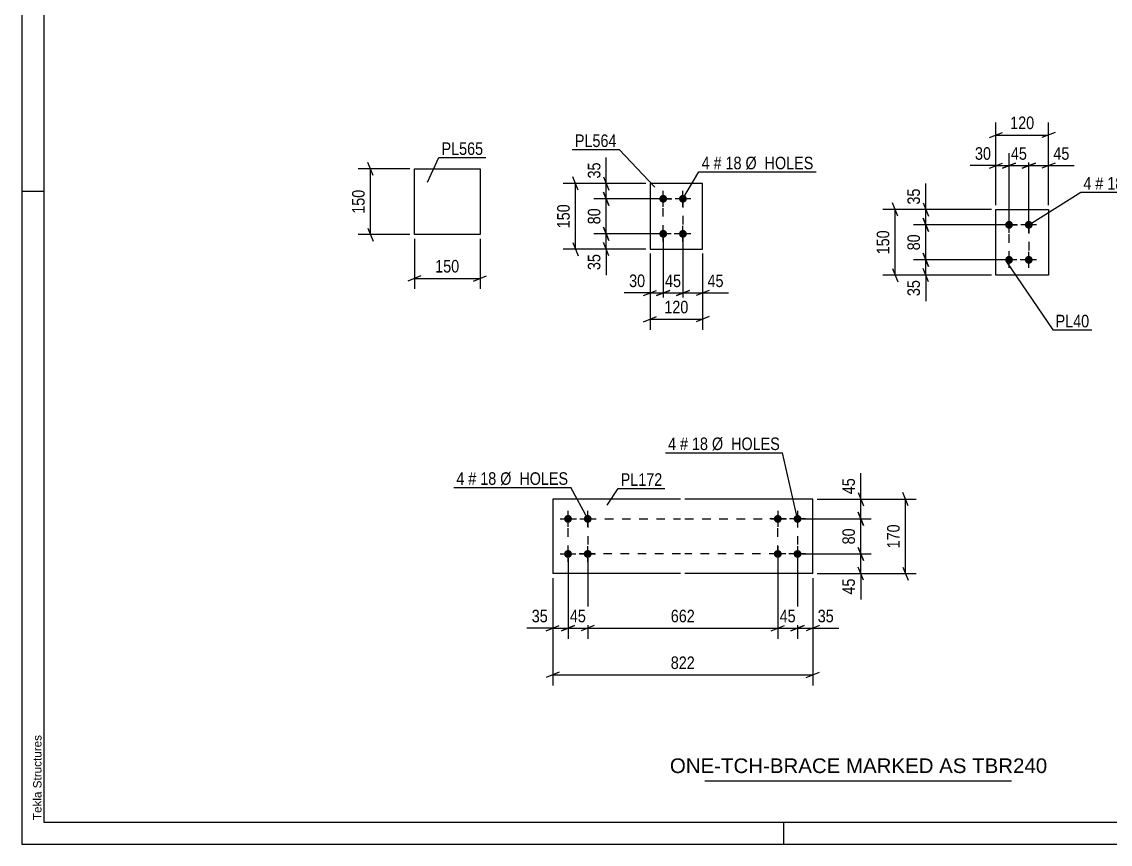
# Model space of a CAD drawing. Header units: millimetres. Extents: x 0 to 594, y 0 to 420.
# Drawn here: x 0 to 248.5, y 0 to 187.7 of the extents above; entities that cross this region are included whole.
import ezdxf

# ---------------------------------------------------------------- set-up
doc = ezdxf.new("R2010")
doc.units = ezdxf.units.MM
doc.linetypes.add('DXK_LINE_DOT2', pattern=[3.9198, 1.9599, -1.9599])
doc.styles.add('Arial', font='ARIAL.TTF', dxfattribs={"height": 0.2})
doc.styles.add('Arial Narrow', font='ARIALN.TTF', dxfattribs={"height": 0.2})

# ---------------------------------------------------------------- blocks, each defined once
blk = doc.blocks.new('Unknown-580874544-1129')
at = {"color": 5, "linetype": 'Continuous'}
for p, q in [((0, 420), (0, 0)), ((5, 415), (5, 5)), ((5, 149), (0, 149)), ((5, 5), (589, 5)), ((174, 0), (174, 5)), ((0, 0), (594, 0))]:
    blk.add_line(p, q, dxfattribs=at)
at = {"color": 174, "linetype": 'Continuous', "style": 'Arial'}
blk.add_text('Tekla Structures', height=1.9102, rotation=90, dxfattribs=at).set_placement((4.5, 5.5))
blk = doc.blocks.new('Part-580874544-5488 - 5487')
at = {"color": 2, "linetype": 'Continuous'}
for p, q in [((143.46, 150.84), (143.46, 135.84)), ((155.46, 150.84), (143.46, 150.84)), ((155.46, 135.84), (155.46, 150.84)), ((143.46, 135.84), (155.46, 135.84))]:
    blk.add_line(p, q, dxfattribs=at)
blk = doc.blocks.new('Bolt-580874544-5489 - 5487')
at = {"linetype": 'Continuous'}
for points in [[(146.46, 146.44, -1), (146.46, 148.24, -1)], [(150.96, 146.44, -1), (150.96, 148.24, -1)], [(146.46, 138.44, -1), (146.46, 140.24, -1)], [(150.96, 138.44, -1), (150.96, 140.24, -1)]]:
    blk.add_hatch(color=1, dxfattribs=at).paths.add_polyline_path(points)
at = {"color": 1, "linetype": 'Continuous'}
for p, q in [((146.46, 145.54), (146.46, 149.14)), ((150.96, 145.54), (150.96, 149.14)), ((148.26, 147.34), (144.66, 147.34)), ((152.76, 147.34), (149.16, 147.34)), ((148.26, 139.34), (144.66, 139.34)), ((146.46, 137.54), (146.46, 141.14)), ((152.76, 139.34), (149.16, 139.34)), ((150.96, 137.54), (150.96, 141.14))]:
    blk.add_line(p, q, dxfattribs=at)
blk = doc.blocks.new('Part-580874544-5497 - 5496')
at = {"color": 2, "linetype": 'Continuous'}
for p, q in [((89.64, 154.16), (104.64, 154.16)), ((89.64, 139.16), (89.64, 154.16)), ((104.64, 154.16), (104.64, 139.16)), ((104.64, 139.16), (89.64, 139.16))]:
    blk.add_line(p, q, dxfattribs=at)
blk = doc.blocks.new('Part-580874544-5463 - 5461')
at = {"color": 2, "linetype": 'Continuous'}
for p, q in [((150.43, 78.77), (121.23, 78.77)), ((121.23, 78.77), (121.23, 61.77)), ((180.63, 78.77), (151.43, 78.77)), ((180.63, 61.77), (180.63, 78.77)), ((150.43, 61.77), (121.23, 61.77)), ((180.63, 61.77), (151.43, 61.77))]:
    blk.add_line(p, q, dxfattribs=at)
blk = doc.blocks.new('Bolt-580874544-5464 - 5461')
at = {"linetype": 'Continuous'}
for points in [[(172.63, 73.37, -1), (172.63, 75.17, -1)], [(177.13, 73.37, -1), (177.13, 75.17, -1)], [(172.63, 65.37, -1), (172.63, 67.17, -1)], [(177.13, 65.37, -1), (177.13, 67.17, -1)]]:
    blk.add_hatch(color=1, dxfattribs=at).paths.add_polyline_path(points)
at = {"color": 1, "linetype": 'Continuous'}
for p, q in [((172.63, 76.07), (172.63, 72.47)), ((177.13, 76.07), (177.13, 72.47)), ((174.43, 74.27), (170.83, 74.27)), ((178.93, 74.27), (175.33, 74.27)), ((172.63, 68.07), (172.63, 64.47)), ((177.13, 68.07), (177.13, 64.47)), ((174.43, 66.27), (170.83, 66.27)), ((178.93, 66.27), (175.33, 66.27))]:
    blk.add_line(p, q, dxfattribs=at)
blk = doc.blocks.new('Bolt-580874544-5465 - 5461')
at = {"linetype": 'Continuous'}
for points in [[(124.73, 75.17, -1), (124.73, 73.37, -1)], [(129.23, 75.17, -1), (129.23, 73.37, -1)], [(124.73, 67.17, -1), (124.73, 65.37, -1)], [(129.23, 67.17, -1), (129.23, 65.37, -1)]]:
    blk.add_hatch(color=1, dxfattribs=at).paths.add_polyline_path(points)
at = {"color": 1, "linetype": 'Continuous'}
for p, q in [((124.73, 72.47), (124.73, 76.07)), ((129.23, 72.47), (129.23, 76.07)), ((122.93, 74.27), (126.53, 74.27)), ((127.43, 74.27), (131.03, 74.27)), ((124.73, 64.47), (124.73, 68.07)), ((129.23, 64.47), (129.23, 68.07)), ((122.93, 66.27), (126.53, 66.27)), ((127.43, 66.27), (131.03, 66.27))]:
    blk.add_line(p, q, dxfattribs=at)
blk = doc.blocks.new('Part-580874544-5472 - 5471')
at = {"color": 2, "linetype": 'Continuous'}
for p, q in [((222.43, 129.9), (222.43, 144.9)), ((222.43, 144.9), (234.43, 144.9)), ((234.43, 144.9), (234.43, 129.9)), ((234.43, 129.9), (222.43, 129.9))]:
    blk.add_line(p, q, dxfattribs=at)
blk = doc.blocks.new('Bolt-580874544-5473 - 5471')
at = {"linetype": 'Continuous'}
for points in [[(225.43, 140.5, -1), (225.43, 142.3, -1)], [(229.93, 140.5, -1), (229.93, 142.3, -1)], [(225.43, 132.5, -1), (225.43, 134.3, -1)], [(229.93, 132.5, -1), (229.93, 134.3, -1)]]:
    blk.add_hatch(color=1, dxfattribs=at).paths.add_polyline_path(points)
at = {"color": 1, "linetype": 'Continuous'}
for p, q in [((225.43, 139.6), (225.43, 143.2)), ((229.93, 139.6), (229.93, 143.2)), ((227.23, 141.4), (223.63, 141.4)), ((231.73, 141.4), (228.13, 141.4)), ((225.43, 131.6), (225.43, 135.2)), ((229.93, 131.6), (229.93, 135.2)), ((227.23, 133.4), (223.63, 133.4)), ((231.73, 133.4), (228.13, 133.4))]:
    blk.add_line(p, q, dxfattribs=at)
blk = doc.blocks.new('Rectangle-580874544-6418 - 5487')
at = {"color": 1, "linetype": 'DXK_LINE_DOT2'}
blk.add_lwpolyline([(146.46, 147.34), (150.96, 147.34), (150.96, 139.34), (146.46, 139.34), (146.46, 147.34)], close=True, dxfattribs=at)
blk = doc.blocks.new('Rectangle-580874544-6516 - 5461')
at = {"color": 1, "linetype": 'DXK_LINE_DOT2'}
for p, q in [((172.63, 74.27), (177.13, 74.27)), ((172.63, 66.27), (172.63, 74.27)), ((177.13, 74.27), (177.13, 66.27)), ((177.13, 66.27), (172.63, 66.27))]:
    blk.add_line(p, q, dxfattribs=at)
blk = doc.blocks.new('Rectangle-580874544-6453 - 5471')
at = {"color": 1, "linetype": 'DXK_LINE_DOT2'}
blk.add_lwpolyline([(225.43, 141.4), (229.93, 141.4), (229.93, 133.4), (225.43, 133.4), (225.43, 141.4)], close=True, dxfattribs=at)
blk = doc.blocks.new('Rectangle-580874544-6526 - 5461')
at = {"color": 1, "linetype": 'DXK_LINE_DOT2'}
for p, q in [((124.73, 74.27), (129.23, 74.27)), ((124.73, 66.27), (124.73, 74.27)), ((129.23, 74.27), (129.23, 66.27)), ((129.23, 66.27), (124.73, 66.27))]:
    blk.add_line(p, q, dxfattribs=at)
blk = doc.blocks.new('Line-580874544-6536 - 5461')
at = {"color": 1, "linetype": 'DXK_LINE_DOT2'}
for p, q in [((129.23, 74.27), (150.43, 74.27)), ((151.43, 74.27), (172.63, 74.27))]:
    blk.add_line(p, q, dxfattribs=at)
blk = doc.blocks.new('Line-580874544-6543 - 5461')
at = {"color": 1, "linetype": 'DXK_LINE_DOT2'}
for p, q in [((150.43, 66.27), (129.23, 66.27)), ((172.63, 66.27), (151.43, 66.27))]:
    blk.add_line(p, q, dxfattribs=at)
blk = doc.blocks.new('StraightDimension-580874544-5673 - 5487')
at = {"color": 7, "linetype": 'Continuous'}
for p, q in [((145.46, 147.34), (130.61, 147.34)), ((132.86, 148.84), (134.06, 145.84)), ((133.46, 139.34), (133.46, 147.34)), ((145.46, 139.34), (130.61, 139.34)), ((134.06, 137.84), (132.86, 140.84))]:
    blk.add_line(p, q, dxfattribs=at)
at = {"color": 0}
blk.add_wipeout([(132.71, 145.77), (128.51, 145.77), (128.51, 140.91), (132.71, 140.91)], dxfattribs=at)
at = {"color": 3, "style": 'Arial Narrow'}
blk.add_text('80', height=2.863, rotation=90.0002, dxfattribs=at).set_placement((132.11, 141.51))
blk = doc.blocks.new('StraightDimension-580874544-5689 - 5487')
at = {"color": 7, "linetype": 'Continuous'}
for p, q in [((146.46, 138.34), (146.46, 123.44)), ((150.96, 138.34), (150.96, 123.44)), ((144.96, 125.24), (147.96, 126.44)), ((146.46, 125.84), (150.96, 125.84)), ((152.46, 126.44), (149.46, 125.24))]:
    blk.add_line(p, q, dxfattribs=at)
at = {"color": 0}
blk.add_wipeout([(151.14, 126.59), (151.14, 130.79), (146.28, 130.79), (146.28, 126.59)], dxfattribs=at)
at = {"color": 3, "style": 'Arial Narrow'}
blk.add_text('45', height=2.863, dxfattribs=at).set_placement((146.88, 127.19))
blk = doc.blocks.new('StraightDimension-580874544-5672 - 5487')
at = {"color": 7, "linetype": 'Continuous'}
for p, q in [((132.86, 152.34), (134.06, 149.34)), ((142.46, 150.84), (130.61, 150.84)), ((133.46, 147.34), (133.46, 150.84)), ((145.46, 147.34), (130.61, 147.34)), ((134.06, 145.84), (132.86, 148.84))]:
    blk.add_line(p, q, dxfattribs=at)
at = {"color": 0}
blk.add_wipeout([(132.71, 156.22), (128.51, 156.22), (128.51, 151.37), (132.71, 151.37)], dxfattribs=at)
at = {"color": 7, "linetype": 'Continuous'}
blk.add_line((133.46, 150.84), (133.46, 156.75), dxfattribs=at)
blk.add_line((133.46, 150.84), (133.46, 156.75), dxfattribs=at)
at = {"color": 3, "style": 'Arial Narrow'}
blk.add_text('35', height=2.863, rotation=90.0002, dxfattribs=at).set_placement((132.11, 151.97))
blk = doc.blocks.new('StraightDimension-580874544-5674 - 5487')
at = {"color": 7, "linetype": 'Continuous'}
for p, q in [((145.46, 139.34), (130.61, 139.34)), ((132.86, 140.84), (134.06, 137.84)), ((133.46, 135.84), (133.46, 139.34)), ((134.06, 134.34), (132.86, 137.34)), ((142.46, 135.84), (130.61, 135.84))]:
    blk.add_line(p, q, dxfattribs=at)
at = {"color": 0}
blk.add_wipeout([(132.71, 135.32), (128.51, 135.32), (128.51, 130.46), (132.71, 130.46)], dxfattribs=at)
at = {"color": 7, "linetype": 'Continuous'}
blk.add_line((133.46, 135.84), (133.46, 129.94), dxfattribs=at)
blk.add_line((133.46, 135.84), (133.46, 129.94), dxfattribs=at)
at = {"color": 3, "style": 'Arial Narrow'}
blk.add_text('35', height=2.863, rotation=90.0002, dxfattribs=at).set_placement((132.11, 131.06))
blk = doc.blocks.new('StraightDimension-580874544-5684 - 5487')
at = {"color": 7, "linetype": 'Continuous'}
for p, q in [((127.06, 149.34), (125.86, 152.34)), ((142.46, 150.84), (123.61, 150.84)), ((126.46, 135.84), (126.46, 150.84)), ((125.86, 137.34), (127.06, 134.34)), ((142.46, 135.84), (123.61, 135.84))]:
    blk.add_line(p, q, dxfattribs=at)
at = {"color": 0}
blk.add_wipeout([(125.71, 146.69), (121.51, 146.69), (121.51, 140), (125.71, 140)], dxfattribs=at)
at = {"color": 3, "style": 'Arial Narrow'}
blk.add_text('150', height=2.863, rotation=90.0002, dxfattribs=at).set_placement((125.11, 140.6))
blk = doc.blocks.new('StraightDimension-580874544-5688 - 5487')
at = {"color": 7, "linetype": 'Continuous'}
for p, q in [((150.96, 138.34), (150.96, 123.44)), ((155.46, 134.84), (155.46, 123.44)), ((149.46, 125.24), (152.46, 126.44)), ((150.96, 125.84), (155.46, 125.84)), ((156.96, 126.44), (153.96, 125.24))]:
    blk.add_line(p, q, dxfattribs=at)
at = {"color": 0}
blk.add_wipeout([(160.84, 126.59), (160.84, 130.79), (155.98, 130.79), (155.98, 126.59)], dxfattribs=at)
at = {"color": 7, "linetype": 'Continuous'}
blk.add_line((155.46, 125.84), (161.36, 125.84), dxfattribs=at)
blk.add_line((155.46, 125.84), (161.36, 125.84), dxfattribs=at)
at = {"color": 3, "style": 'Arial Narrow'}
blk.add_text('45', height=2.863, dxfattribs=at).set_placement((156.58, 127.19))
blk = doc.blocks.new('StraightDimension-580874544-5690 - 5487')
at = {"color": 7, "linetype": 'Continuous'}
for p, q in [((146.46, 138.34), (146.46, 123.44)), ((143.46, 134.84), (143.46, 123.44)), ((141.96, 125.24), (144.96, 126.44)), ((143.46, 125.84), (146.46, 125.84)), ((147.96, 126.44), (144.96, 125.24))]:
    blk.add_line(p, q, dxfattribs=at)
at = {"color": 0}
blk.add_wipeout([(142.93, 126.59), (142.93, 130.79), (138.08, 130.79), (138.08, 126.59)], dxfattribs=at)
at = {"color": 7, "linetype": 'Continuous'}
blk.add_line((143.46, 125.84), (137.55, 125.84), dxfattribs=at)
blk.add_line((143.46, 125.84), (137.55, 125.84), dxfattribs=at)
at = {"color": 3, "style": 'Arial Narrow'}
blk.add_text('30', height=2.863, dxfattribs=at).set_placement((138.68, 127.19))
blk = doc.blocks.new('StraightDimension-580874544-5700 - 5487')
at = {"color": 7, "linetype": 'Continuous'}
for p, q in [((143.46, 134.84), (143.46, 117.44)), ((155.46, 134.84), (155.46, 117.44)), ((141.96, 119.24), (144.96, 120.44)), ((143.46, 119.84), (155.46, 119.84)), ((156.96, 120.44), (153.96, 119.24))]:
    blk.add_line(p, q, dxfattribs=at)
at = {"color": 0}
blk.add_wipeout([(152.8, 120.59), (152.8, 124.79), (146.12, 124.79), (146.12, 120.59)], dxfattribs=at)
at = {"color": 3, "style": 'Arial Narrow'}
blk.add_text('120', height=2.863, dxfattribs=at).set_placement((146.72, 121.19))
blk = doc.blocks.new('StraightDimension-580874544-5704 - 5496')
at = {"color": 7, "linetype": 'Continuous'}
for p, q in [((89.64, 138.16), (89.64, 126.76)), ((104.64, 138.16), (104.64, 126.76)), ((91.14, 129.76), (88.14, 128.56)), ((103.14, 128.56), (106.14, 129.76)), ((89.64, 129.16), (104.64, 129.16))]:
    blk.add_line(p, q, dxfattribs=at)
at = {"color": 0}
blk.add_wipeout([(100.48, 129.91), (100.48, 134.11), (93.8, 134.11), (93.8, 129.91)], dxfattribs=at)
at = {"color": 3, "style": 'Arial Narrow'}
blk.add_text('150', height=2.863, dxfattribs=at).set_placement((94.4, 130.51))
blk = doc.blocks.new('StraightDimension-580874544-5708 - 5496')
at = {"color": 7, "linetype": 'Continuous'}
for p, q in [((88.64, 154.16), (76.79, 154.16)), ((80.24, 152.66), (79.04, 155.66)), ((79.64, 139.16), (79.64, 154.16)), ((79.04, 140.66), (80.24, 137.66)), ((88.64, 139.16), (76.79, 139.16))]:
    blk.add_line(p, q, dxfattribs=at)
at = {"color": 0}
blk.add_wipeout([(78.89, 150), (74.69, 150), (74.69, 143.32), (78.89, 143.32)], dxfattribs=at)
at = {"color": 3, "style": 'Arial Narrow'}
blk.add_text('150', height=2.863, rotation=90.0002, dxfattribs=at).set_placement((78.29, 143.92))
blk = doc.blocks.new('StraightDimension-580874544-5628 - 5461')
at = {"color": 7, "linetype": 'Continuous'}
for p, q in [((202.4, 77.27), (201.2, 80.27)), ((181.63, 78.77), (204.2, 78.77)), ((201.8, 61.77), (201.8, 78.77)), ((201.2, 63.27), (202.4, 60.27)), ((181.63, 61.77), (204.2, 61.77))]:
    blk.add_line(p, q, dxfattribs=at)
at = {"color": 0}
blk.add_wipeout([(201.05, 73.61), (196.85, 73.61), (196.85, 66.93), (201.05, 66.93)], dxfattribs=at)
at = {"color": 3, "style": 'Arial Narrow'}
blk.add_text('170', height=2.863, rotation=90.0002, dxfattribs=at).set_placement((200.45, 67.53))
blk = doc.blocks.new('StraightDimension-580874544-5514 - 5461')
at = {"color": 7, "linetype": 'Continuous'}
for p, q in [((177.13, 65.27), (177.13, 46.91)), ((180.63, 60.77), (180.63, 46.91)), ((175.63, 48.71), (178.63, 49.91)), ((182.13, 49.91), (179.13, 48.71)), ((177.13, 49.31), (180.63, 49.31))]:
    blk.add_line(p, q, dxfattribs=at)
at = {"color": 0}
blk.add_wipeout([(186.01, 50.06), (186.01, 54.26), (181.15, 54.26), (181.15, 50.06)], dxfattribs=at)
at = {"color": 7, "linetype": 'Continuous'}
blk.add_line((180.63, 49.31), (186.53, 49.31), dxfattribs=at)
blk.add_line((180.63, 49.31), (186.53, 49.31), dxfattribs=at)
at = {"color": 3, "style": 'Arial Narrow'}
blk.add_text('35', height=2.863, dxfattribs=at).set_placement((181.75, 50.66))
blk = doc.blocks.new('StraightDimension-580874544-5515 - 5461')
at = {"color": 7, "linetype": 'Continuous'}
for p, q in [((172.63, 65.27), (172.63, 46.91)), ((177.13, 65.27), (177.13, 46.91)), ((171.13, 48.71), (174.13, 49.91)), ((178.63, 49.91), (175.63, 48.71)), ((172.63, 49.31), (177.13, 49.31))]:
    blk.add_line(p, q, dxfattribs=at)
at = {"color": 0}
blk.add_wipeout([(177.31, 50.06), (177.31, 54.26), (172.45, 54.26), (172.45, 50.06)], dxfattribs=at)
at = {"color": 3, "style": 'Arial Narrow'}
blk.add_text('45', height=2.863, dxfattribs=at).set_placement((173.05, 50.66))
blk = doc.blocks.new('StraightDimension-580874544-5516 - 5461')
at = {"color": 7, "linetype": 'Continuous'}
for p, q in [((129.23, 65.27), (129.23, 46.91)), ((172.63, 65.27), (172.63, 46.91)), ((130.73, 49.91), (127.73, 48.71)), ((171.13, 48.71), (174.13, 49.91)), ((129.23, 49.31), (172.63, 49.31))]:
    blk.add_line(p, q, dxfattribs=at)
at = {"color": 0}
blk.add_wipeout([(154.27, 50.06), (154.27, 54.26), (147.59, 54.26), (147.59, 50.06)], dxfattribs=at)
at = {"color": 3, "style": 'Arial Narrow'}
blk.add_text('662', height=2.863, dxfattribs=at).set_placement((148.19, 50.66))
blk = doc.blocks.new('StraightDimension-580874544-5517 - 5461')
at = {"color": 7, "linetype": 'Continuous'}
for p, q in [((124.73, 65.27), (124.73, 46.91)), ((129.23, 65.27), (129.23, 46.91)), ((123.23, 48.71), (126.23, 49.91)), ((130.73, 49.91), (127.73, 48.71)), ((124.73, 49.31), (129.23, 49.31))]:
    blk.add_line(p, q, dxfattribs=at)
at = {"color": 0}
blk.add_wipeout([(129.41, 50.06), (129.41, 54.26), (124.55, 54.26), (124.55, 50.06)], dxfattribs=at)
at = {"color": 3, "style": 'Arial Narrow'}
blk.add_text('45', height=2.863, dxfattribs=at).set_placement((125.15, 50.66))
blk = doc.blocks.new('StraightDimension-580874544-5518 - 5461')
at = {"color": 7, "linetype": 'Continuous'}
for p, q in [((124.73, 65.27), (124.73, 46.91)), ((121.23, 60.77), (121.23, 46.91)), ((119.73, 48.71), (122.73, 49.91)), ((126.23, 49.91), (123.23, 48.71)), ((121.23, 49.31), (124.73, 49.31))]:
    blk.add_line(p, q, dxfattribs=at)
at = {"color": 0}
blk.add_wipeout([(120.7, 50.06), (120.7, 54.26), (115.85, 54.26), (115.85, 50.06)], dxfattribs=at)
at = {"color": 7, "linetype": 'Continuous'}
blk.add_line((121.23, 49.31), (115.32, 49.31), dxfattribs=at)
blk.add_line((121.23, 49.31), (115.32, 49.31), dxfattribs=at)
at = {"color": 3, "style": 'Arial Narrow'}
blk.add_text('35', height=2.863, dxfattribs=at).set_placement((116.45, 50.66))
blk = doc.blocks.new('StraightDimension-580874544-5608 - 5461')
at = {"color": 7, "linetype": 'Continuous'}
for p, q in [((121.23, 60.77), (121.23, 36.25)), ((180.63, 60.77), (180.63, 36.25)), ((122.73, 39.25), (119.73, 38.05)), ((121.23, 38.65), (180.63, 38.65)), ((179.13, 38.05), (182.13, 39.25))]:
    blk.add_line(p, q, dxfattribs=at)
at = {"color": 0}
blk.add_wipeout([(154.27, 39.4), (154.27, 43.6), (147.59, 43.6), (147.59, 39.4)], dxfattribs=at)
at = {"color": 3, "style": 'Arial Narrow'}
blk.add_text('822', height=2.863, dxfattribs=at).set_placement((148.19, 40))
blk = doc.blocks.new('StraightDimension-580874544-6494 - 5461')
at = {"color": 7, "linetype": 'Continuous'}
for p, q in [((190.98, 80.27), (192.18, 77.27)), ((181.63, 78.77), (193.98, 78.77)), ((191.58, 74.27), (191.58, 78.77)), ((192.18, 72.77), (190.98, 75.77)), ((178.13, 74.27), (193.98, 74.27))]:
    blk.add_line(p, q, dxfattribs=at)
at = {"color": 0}
blk.add_wipeout([(190.83, 84.15), (186.63, 84.15), (186.63, 79.3), (190.83, 79.3)], dxfattribs=at)
at = {"color": 7, "linetype": 'Continuous'}
blk.add_line((191.58, 78.77), (191.58, 84.68), dxfattribs=at)
blk.add_line((191.58, 78.77), (191.58, 84.68), dxfattribs=at)
at = {"color": 3, "style": 'Arial Narrow'}
blk.add_text('45', height=2.863, rotation=90.0002, dxfattribs=at).set_placement((190.23, 79.9))
blk = doc.blocks.new('StraightDimension-580874544-6495 - 5461')
at = {"color": 7, "linetype": 'Continuous'}
for p, q in [((190.98, 75.77), (192.18, 72.77)), ((178.13, 74.27), (193.98, 74.27)), ((191.58, 66.27), (191.58, 74.27)), ((192.18, 64.77), (190.98, 67.77)), ((178.13, 66.27), (193.98, 66.27))]:
    blk.add_line(p, q, dxfattribs=at)
at = {"color": 0}
blk.add_wipeout([(190.83, 72.7), (186.63, 72.7), (186.63, 67.84), (190.83, 67.84)], dxfattribs=at)
at = {"color": 3, "style": 'Arial Narrow'}
blk.add_text('80', height=2.863, rotation=90.0002, dxfattribs=at).set_placement((190.23, 68.44))
blk = doc.blocks.new('StraightDimension-580874544-6496 - 5461')
at = {"color": 7, "linetype": 'Continuous'}
for p, q in [((190.98, 67.77), (192.18, 64.77)), ((178.13, 66.27), (193.98, 66.27)), ((191.58, 61.77), (191.58, 66.27)), ((192.18, 60.27), (190.98, 63.27)), ((181.63, 61.77), (193.98, 61.77))]:
    blk.add_line(p, q, dxfattribs=at)
at = {"color": 0}
blk.add_wipeout([(190.83, 61.25), (186.63, 61.25), (186.63, 56.39), (190.83, 56.39)], dxfattribs=at)
at = {"color": 7, "linetype": 'Continuous'}
blk.add_line((191.58, 61.77), (191.58, 55.86), dxfattribs=at)
blk.add_line((191.58, 61.77), (191.58, 55.86), dxfattribs=at)
at = {"color": 3, "style": 'Arial Narrow'}
blk.add_text('45', height=2.863, rotation=90.0002, dxfattribs=at).set_placement((190.23, 56.99))
blk = doc.blocks.new('StraightDimension-580874544-5633 - 5471')
at = {"color": 7, "linetype": 'Continuous'}
for p, q in [((205.83, 142.9), (207.03, 139.9)), ((224.43, 141.4), (203.58, 141.4)), ((206.43, 133.4), (206.43, 141.4)), ((207.03, 131.9), (205.83, 134.9)), ((224.43, 133.4), (203.58, 133.4))]:
    blk.add_line(p, q, dxfattribs=at)
at = {"color": 0}
blk.add_wipeout([(205.68, 139.83), (201.48, 139.83), (201.48, 134.97), (205.68, 134.97)], dxfattribs=at)
at = {"color": 3, "style": 'Arial Narrow'}
blk.add_text('80', height=2.863, rotation=90.0002, dxfattribs=at).set_placement((205.08, 135.57))
blk = doc.blocks.new('StraightDimension-580874544-5632 - 5471')
at = {"color": 7, "linetype": 'Continuous'}
for p, q in [((221.43, 144.9), (203.58, 144.9)), ((205.83, 146.4), (207.03, 143.4)), ((206.43, 141.4), (206.43, 144.9)), ((207.03, 139.9), (205.83, 142.9)), ((224.43, 141.4), (203.58, 141.4))]:
    blk.add_line(p, q, dxfattribs=at)
at = {"color": 0}
blk.add_wipeout([(205.68, 150.28), (201.48, 150.28), (201.48, 145.42), (205.68, 145.42)], dxfattribs=at)
at = {"color": 7, "linetype": 'Continuous'}
blk.add_line((206.43, 144.9), (206.43, 150.8), dxfattribs=at)
blk.add_line((206.43, 144.9), (206.43, 150.8), dxfattribs=at)
at = {"color": 3, "style": 'Arial Narrow'}
blk.add_text('35', height=2.863, rotation=90.0002, dxfattribs=at).set_placement((205.08, 146.02))
blk = doc.blocks.new('StraightDimension-580874544-5648 - 5471')
at = {"color": 7, "linetype": 'Continuous'}
for p, q in [((229.93, 142.4), (229.93, 157.75)), ((234.43, 145.9), (234.43, 157.75)), ((228.43, 154.3), (231.43, 155.5)), ((229.93, 154.9), (234.43, 154.9)), ((235.93, 155.5), (232.93, 154.3))]:
    blk.add_line(p, q, dxfattribs=at)
at = {"color": 0}
blk.add_wipeout([(239.81, 155.65), (239.81, 159.85), (234.95, 159.85), (234.95, 155.65)], dxfattribs=at)
at = {"color": 7, "linetype": 'Continuous'}
blk.add_line((234.43, 154.9), (240.33, 154.9), dxfattribs=at)
blk.add_line((234.43, 154.9), (240.33, 154.9), dxfattribs=at)
at = {"color": 3, "style": 'Arial Narrow'}
blk.add_text('45', height=2.863, dxfattribs=at).set_placement((235.55, 156.25))
blk = doc.blocks.new('StraightDimension-580874544-5634 - 5471')
at = {"color": 7, "linetype": 'Continuous'}
for p, q in [((205.83, 134.9), (207.03, 131.9)), ((224.43, 133.4), (203.58, 133.4)), ((206.43, 129.9), (206.43, 133.4)), ((221.43, 129.9), (203.58, 129.9)), ((207.03, 128.4), (205.83, 131.4))]:
    blk.add_line(p, q, dxfattribs=at)
at = {"color": 0}
blk.add_wipeout([(205.68, 129.37), (201.48, 129.37), (201.48, 124.52), (205.68, 124.52)], dxfattribs=at)
at = {"color": 7, "linetype": 'Continuous'}
blk.add_line((206.43, 129.9), (206.43, 123.99), dxfattribs=at)
blk.add_line((206.43, 129.9), (206.43, 123.99), dxfattribs=at)
at = {"color": 3, "style": 'Arial Narrow'}
blk.add_text('35', height=2.863, rotation=90.0002, dxfattribs=at).set_placement((205.08, 125.12))
blk = doc.blocks.new('StraightDimension-580874544-5644 - 5471')
at = {"color": 7, "linetype": 'Continuous'}
for p, q in [((221.43, 144.9), (196.58, 144.9)), ((200.03, 143.4), (198.83, 146.4)), ((199.43, 129.9), (199.43, 144.9)), ((221.43, 129.9), (196.58, 129.9)), ((198.83, 131.4), (200.03, 128.4))]:
    blk.add_line(p, q, dxfattribs=at)
at = {"color": 0}
blk.add_wipeout([(198.68, 140.74), (194.48, 140.74), (194.48, 134.05), (198.68, 134.05)], dxfattribs=at)
at = {"color": 3, "style": 'Arial Narrow'}
blk.add_text('150', height=2.863, rotation=90.0002, dxfattribs=at).set_placement((198.08, 134.65))
blk = doc.blocks.new('StraightDimension-580874544-5649 - 5471')
at = {"color": 7, "linetype": 'Continuous'}
for p, q in [((225.43, 142.4), (225.43, 157.75)), ((229.93, 142.4), (229.93, 157.75)), ((223.93, 154.3), (226.93, 155.5)), ((225.43, 154.9), (229.93, 154.9)), ((231.43, 155.5), (228.43, 154.3))]:
    blk.add_line(p, q, dxfattribs=at)
at = {"color": 0}
blk.add_wipeout([(230.11, 155.65), (230.11, 159.85), (225.25, 159.85), (225.25, 155.65)], dxfattribs=at)
at = {"color": 3, "style": 'Arial Narrow'}
blk.add_text('45', height=2.863, dxfattribs=at).set_placement((225.85, 156.25))
blk = doc.blocks.new('StraightDimension-580874544-5650 - 5471')
at = {"color": 7, "linetype": 'Continuous'}
for p, q in [((222.43, 145.9), (222.43, 157.75)), ((225.43, 142.4), (225.43, 157.75)), ((220.93, 154.3), (223.93, 155.5)), ((222.43, 154.9), (225.43, 154.9)), ((226.93, 155.5), (223.93, 154.3))]:
    blk.add_line(p, q, dxfattribs=at)
at = {"color": 0}
blk.add_wipeout([(221.9, 155.65), (221.9, 159.85), (217.05, 159.85), (217.05, 155.65)], dxfattribs=at)
at = {"color": 7, "linetype": 'Continuous'}
blk.add_line((222.43, 154.9), (216.52, 154.9), dxfattribs=at)
blk.add_line((222.43, 154.9), (216.52, 154.9), dxfattribs=at)
at = {"color": 3, "style": 'Arial Narrow'}
blk.add_text('30', height=2.863, dxfattribs=at).set_placement((217.65, 156.25))
blk = doc.blocks.new('StraightDimension-580874544-5660 - 5471')
at = {"color": 7, "linetype": 'Continuous'}
for p, q in [((222.43, 145.9), (222.43, 164.75)), ((234.43, 145.9), (234.43, 164.75)), ((220.93, 161.3), (223.93, 162.5)), ((222.43, 161.9), (234.43, 161.9)), ((235.93, 162.5), (232.93, 161.3))]:
    blk.add_line(p, q, dxfattribs=at)
at = {"color": 0}
blk.add_wipeout([(231.77, 162.65), (231.77, 166.85), (225.09, 166.85), (225.09, 162.65)], dxfattribs=at)
at = {"color": 3, "style": 'Arial Narrow'}
blk.add_text('120', height=2.863, dxfattribs=at).set_placement((225.69, 163.25))
blk = doc.blocks.new('Unknown-580874544-6662')
at = {"color": 7, "linetype": 'Continuous'}
blk.add_line((156, 14.5), (226, 14.5), dxfattribs=at)
at = {"color": 7, "style": 'Arial'}
blk.add_text('ONE-TCH-BRACE MARKED AS TBR240', height=3.3428, dxfattribs=at).set_placement((147.99, 16.25))
blk = doc.blocks.new('Mark-580874544-5753 - 5487')
at = {"color": 0}
blk.add_wipeout([(135.8, 159.16), (135.8, 162.16), (126.3, 162.16), (126.3, 159.16)], dxfattribs=at)
blk.add_wipeout([(135.8, 159.16), (135.8, 162.16), (126.3, 162.16), (126.3, 159.16)], dxfattribs=at)
at = {"color": 30, "linetype": 'Continuous'}
for p in [(125.7, 158.56), (144.54, 150.02)]:
    blk.add_line(p, (136.4, 158.56), dxfattribs=at)
at = {"color": 3, "style": 'Arial Narrow'}
blk.add_text('PL564', height=2.863, dxfattribs=at).set_placement((126.3, 159.16))
blk = doc.blocks.new('Mark-580874544-6429 - 5487')
at = {"color": 0}
blk.add_wipeout([(157.06, 154.08), (157.06, 157.08), (155.23, 157.08), (155.23, 154.08)], dxfattribs=at)
blk.add_wipeout([(157.06, 154.08), (157.06, 157.08), (155.23, 157.08), (155.23, 154.08)], dxfattribs=at)
at = {"color": 7, "linetype": 'Continuous'}
blk.add_line((150.96, 147.34), (154.63, 153.48), dxfattribs=at)
at = {"color": 0}
blk.add_wipeout([(159.79, 154.08), (159.79, 157.08), (157.96, 157.08), (157.96, 154.08)], dxfattribs=at)
blk.add_wipeout([(159.79, 154.08), (159.79, 157.08), (157.96, 157.08), (157.96, 154.08)], dxfattribs=at)
at = {"color": 3, "style": 'Arial Narrow'}
blk.add_text('4', height=2.86, dxfattribs=at).set_placement((155.23, 154.08))
at = {"color": 0}
blk.add_wipeout([(164.34, 154.08), (164.34, 157.08), (160.69, 157.08), (160.69, 154.08)], dxfattribs=at)
blk.add_wipeout([(164.34, 154.08), (164.34, 157.08), (160.69, 157.08), (160.69, 154.08)], dxfattribs=at)
at = {"color": 3, "style": 'Arial Narrow'}
blk.add_text('#', height=2.86, dxfattribs=at).set_placement((157.96, 154.08))
at = {"color": 0}
blk.add_wipeout([(180.77, 154.08), (180.77, 157.08), (165.24, 157.08), (165.24, 154.08)], dxfattribs=at)
blk.add_wipeout([(180.77, 154.08), (180.77, 157.08), (165.24, 157.08), (165.24, 154.08)], dxfattribs=at)
at = {"color": 7, "linetype": 'Continuous'}
blk.add_line((154.63, 153.48), (181.37, 153.48), dxfattribs=at)
at = {"color": 3, "style": 'Arial Narrow'}
for s, p in [('18', (160.69, 154.08)), ('Ø  HOLES', (165.24, 154.08))]:
    blk.add_text(s, height=2.863, dxfattribs=at).set_placement(p)
blk = doc.blocks.new('Mark-580874544-5756 - 5496')
at = {"color": 0}
blk.add_wipeout([(105.36, 157.35), (105.36, 160.35), (95.85, 160.35), (95.85, 157.35)], dxfattribs=at)
blk.add_wipeout([(105.36, 157.35), (105.36, 160.35), (95.85, 160.35), (95.85, 157.35)], dxfattribs=at)
at = {"color": 30, "linetype": 'Continuous'}
for p, q in [((92.67, 151.13), (95.25, 156.75)), ((95.25, 156.75), (105.96, 156.75))]:
    blk.add_line(p, q, dxfattribs=at)
at = {"color": 3, "style": 'Arial Narrow'}
blk.add_text('PL565', height=2.863, dxfattribs=at).set_placement((95.85, 157.35))
blk = doc.blocks.new('Mark-580874544-5745 - 5461')
at = {"color": 0}
blk.add_wipeout([(101.06, 82.04), (101.06, 85.04), (99.23, 85.04), (99.23, 82.04)], dxfattribs=at)
blk.add_wipeout([(101.06, 82.04), (101.06, 85.04), (99.23, 85.04), (99.23, 82.04)], dxfattribs=at)
blk.add_wipeout([(103.79, 82.04), (103.79, 85.04), (101.96, 85.04), (101.96, 82.04)], dxfattribs=at)
blk.add_wipeout([(103.79, 82.04), (103.79, 85.04), (101.96, 85.04), (101.96, 82.04)], dxfattribs=at)
at = {"color": 3, "style": 'Arial Narrow'}
blk.add_text('4', height=2.86, dxfattribs=at).set_placement((99.23, 82.04))
at = {"color": 0}
blk.add_wipeout([(108.34, 82.04), (108.34, 85.04), (104.69, 85.04), (104.69, 82.04)], dxfattribs=at)
blk.add_wipeout([(108.34, 82.04), (108.34, 85.04), (104.69, 85.04), (104.69, 82.04)], dxfattribs=at)
at = {"color": 3, "style": 'Arial Narrow'}
blk.add_text('#', height=2.86, dxfattribs=at).set_placement((101.96, 82.04))
at = {"color": 0}
blk.add_wipeout([(124.77, 82.04), (124.77, 85.04), (109.24, 85.04), (109.24, 82.04)], dxfattribs=at)
blk.add_wipeout([(124.77, 82.04), (124.77, 85.04), (109.24, 85.04), (109.24, 82.04)], dxfattribs=at)
at = {"color": 7, "linetype": 'Continuous'}
for p in [(98.63, 81.44), (129.23, 74.27)]:
    blk.add_line(p, (125.37, 81.44), dxfattribs=at)
at = {"color": 3, "style": 'Arial Narrow'}
for s, p in [('18', (104.69, 82.04)), ('Ø  HOLES', (109.24, 82.04))]:
    blk.add_text(s, height=2.863, dxfattribs=at).set_placement(p)
blk = doc.blocks.new('Mark-580874544-5744 - 5461')
at = {"color": 0}
blk.add_wipeout([(149.4, 89.98), (149.4, 92.98), (147.58, 92.98), (147.58, 89.98)], dxfattribs=at)
blk.add_wipeout([(149.4, 89.98), (149.4, 92.98), (147.58, 92.98), (147.58, 89.98)], dxfattribs=at)
blk.add_wipeout([(152.13, 89.98), (152.13, 92.98), (150.3, 92.98), (150.3, 89.98)], dxfattribs=at)
blk.add_wipeout([(152.13, 89.98), (152.13, 92.98), (150.3, 92.98), (150.3, 89.98)], dxfattribs=at)
at = {"color": 3, "style": 'Arial Narrow'}
blk.add_text('4', height=2.86, dxfattribs=at).set_placement((147.58, 89.98))
at = {"color": 0}
blk.add_wipeout([(156.69, 89.98), (156.69, 92.98), (153.03, 92.98), (153.03, 89.98)], dxfattribs=at)
blk.add_wipeout([(156.69, 89.98), (156.69, 92.98), (153.03, 92.98), (153.03, 89.98)], dxfattribs=at)
at = {"color": 3, "style": 'Arial Narrow'}
blk.add_text('#', height=2.86, dxfattribs=at).set_placement((150.3, 89.98))
at = {"color": 0}
blk.add_wipeout([(173.12, 89.98), (173.12, 92.98), (157.59, 92.98), (157.59, 89.98)], dxfattribs=at)
blk.add_wipeout([(173.12, 89.98), (173.12, 92.98), (157.59, 92.98), (157.59, 89.98)], dxfattribs=at)
at = {"color": 7, "linetype": 'Continuous'}
for p in [(146.98, 89.38), (177.13, 74.27)]:
    blk.add_line(p, (173.72, 89.38), dxfattribs=at)
at = {"color": 3, "style": 'Arial Narrow'}
for s, p in [('18', (153.03, 89.98)), ('Ø  HOLES', (157.59, 89.98))]:
    blk.add_text(s, height=2.863, dxfattribs=at).set_placement(p)
blk = doc.blocks.new('Mark-580874544-5741 - 5461')
at = {"color": 0}
blk.add_wipeout([(146.25, 81.81), (146.25, 84.81), (136.75, 84.81), (136.75, 81.81)], dxfattribs=at)
blk.add_wipeout([(146.25, 81.81), (146.25, 84.81), (136.75, 84.81), (136.75, 81.81)], dxfattribs=at)
at = {"color": 30, "linetype": 'Continuous'}
for p, q in [((133.66, 77.43), (136.15, 81.21)), ((136.15, 81.21), (146.85, 81.21))]:
    blk.add_line(p, q, dxfattribs=at)
at = {"color": 3, "style": 'Arial Narrow'}
blk.add_text('PL172', height=2.863, dxfattribs=at).set_placement((136.75, 81.81))
blk = doc.blocks.new('Mark-580874544-5749 - 5471')
at = {"color": 0}
blk.add_wipeout([(244.23, 149.43), (244.23, 152.43), (242.41, 152.43), (242.41, 149.43)], dxfattribs=at)
blk.add_wipeout([(244.23, 149.43), (244.23, 152.43), (242.41, 152.43), (242.41, 149.43)], dxfattribs=at)
at = {"color": 7, "linetype": 'Continuous'}
blk.add_line((229.93, 141.4), (241.81, 148.83), dxfattribs=at)
at = {"color": 0}
blk.add_wipeout([(246.96, 149.43), (246.96, 152.43), (245.13, 152.43), (245.13, 149.43)], dxfattribs=at)
blk.add_wipeout([(246.96, 149.43), (246.96, 152.43), (245.13, 152.43), (245.13, 149.43)], dxfattribs=at)
at = {"color": 3, "style": 'Arial Narrow'}
blk.add_text('4', height=2.86, dxfattribs=at).set_placement((242.41, 149.43))
at = {"color": 0}
blk.add_wipeout([(251.52, 149.43), (251.52, 152.43), (247.86, 152.43), (247.86, 149.43)], dxfattribs=at)
blk.add_wipeout([(251.52, 149.43), (251.52, 152.43), (247.86, 152.43), (247.86, 149.43)], dxfattribs=at)
at = {"color": 3, "style": 'Arial Narrow'}
blk.add_text('#', height=2.86, dxfattribs=at).set_placement((245.13, 149.43))
at = {"color": 0}
blk.add_wipeout([(267.95, 149.43), (267.95, 152.43), (252.42, 152.43), (252.42, 149.43)], dxfattribs=at)
blk.add_wipeout([(267.95, 149.43), (267.95, 152.43), (252.42, 152.43), (252.42, 149.43)], dxfattribs=at)
at = {"color": 7, "linetype": 'Continuous'}
blk.add_line((241.81, 148.83), (268.55, 148.83), dxfattribs=at)
at = {"color": 3, "style": 'Arial Narrow'}
for s, p in [('18', (247.86, 149.43)), ('Ø  HOLES', (252.42, 149.43))]:
    blk.add_text(s, height=2.863, dxfattribs=at).set_placement(p)
blk = doc.blocks.new('Mark-580874544-5746 - 5471')
at = {"color": 0}
blk.add_wipeout([(243.74, 117.99), (243.74, 120.99), (236.06, 120.99), (236.06, 117.99)], dxfattribs=at)
blk.add_wipeout([(243.74, 117.99), (243.74, 120.99), (236.06, 120.99), (236.06, 117.99)], dxfattribs=at)
at = {"color": 30, "linetype": 'Continuous'}
for p, q in [((224.86, 132.93), (235.46, 117.39)), ((235.46, 117.39), (244.34, 117.39))]:
    blk.add_line(p, q, dxfattribs=at)
at = {"color": 3, "style": 'Arial Narrow'}
blk.add_text('PL40', height=2.863, dxfattribs=at).set_placement((236.06, 117.99))

msp = doc.modelspace()

# ---------------------------------------------------------------- block references
for name in ['Unknown-580874544-1129', 'Part-580874544-5497 - 5496', 'Part-580874544-5488 - 5487', 'Bolt-580874544-5489 - 5487', 'Rectangle-580874544-6418 - 5487', 'Part-580874544-5472 - 5471', 'Bolt-580874544-5473 - 5471', 'Rectangle-580874544-6453 - 5471', 'Part-580874544-5463 - 5461', 'Bolt-580874544-5465 - 5461', 'Bolt-580874544-5464 - 5461', 'Rectangle-580874544-6526 - 5461', 'Line-580874544-6536 - 5461', 'Rectangle-580874544-6516 - 5461', 'Line-580874544-6543 - 5461', 'Unknown-580874544-6662']:
    msp.add_blockref(name, (0, 0))

# ---------------------------------------------------------------- next in the draw order: block references
for name in ['Mark-580874544-5756 - 5496', 'StraightDimension-580874544-5648 - 5471', 'Mark-580874544-6429 - 5487', 'StraightDimension-580874544-5673 - 5487', 'StraightDimension-580874544-5633 - 5471', 'StraightDimension-580874544-5704 - 5496', 'Mark-580874544-5745 - 5461', 'StraightDimension-580874544-5628 - 5461']:
    msp.add_blockref(name, (0, 0))

# ---------------------------------------------------------------- next in the draw order: block references
for name in ['StraightDimension-580874544-5672 - 5487', 'StraightDimension-580874544-5708 - 5496', 'StraightDimension-580874544-5632 - 5471', 'StraightDimension-580874544-5689 - 5487', 'StraightDimension-580874544-5634 - 5471', 'StraightDimension-580874544-6494 - 5461', 'StraightDimension-580874544-5514 - 5461']:
    msp.add_blockref(name, (0, 0))

# ---------------------------------------------------------------- next in the draw order: block references
for name in ['StraightDimension-580874544-5649 - 5471', 'StraightDimension-580874544-5644 - 5471', 'StraightDimension-580874544-5674 - 5487', 'StraightDimension-580874544-5688 - 5487', 'Mark-580874544-5746 - 5471', 'StraightDimension-580874544-5515 - 5461']:
    msp.add_blockref(name, (0, 0))

# ---------------------------------------------------------------- next in the draw order: block references
for name in ['StraightDimension-580874544-5650 - 5471', 'StraightDimension-580874544-5684 - 5487', 'StraightDimension-580874544-6495 - 5461', 'StraightDimension-580874544-5516 - 5461']:
    msp.add_blockref(name, (0, 0))

# ---------------------------------------------------------------- next in the draw order: block references
for name in ['StraightDimension-580874544-5660 - 5471', 'Mark-580874544-5753 - 5487', 'StraightDimension-580874544-5690 - 5487', 'Mark-580874544-5744 - 5461', 'StraightDimension-580874544-5517 - 5461']:
    msp.add_blockref(name, (0, 0))

# ---------------------------------------------------------------- next in the draw order: block references
for name in ['Mark-580874544-5749 - 5471', 'StraightDimension-580874544-5700 - 5487', 'Mark-580874544-5741 - 5461', 'StraightDimension-580874544-5518 - 5461']:
    msp.add_blockref(name, (0, 0))

# ---------------------------------------------------------------- next in the draw order: block references
msp.add_blockref('StraightDimension-580874544-5608 - 5461', (0, 0))

# ---------------------------------------------------------------- next in the draw order: block references
msp.add_blockref('StraightDimension-580874544-6496 - 5461', (0, 0))

doc.saveas('drawing.dxf')
